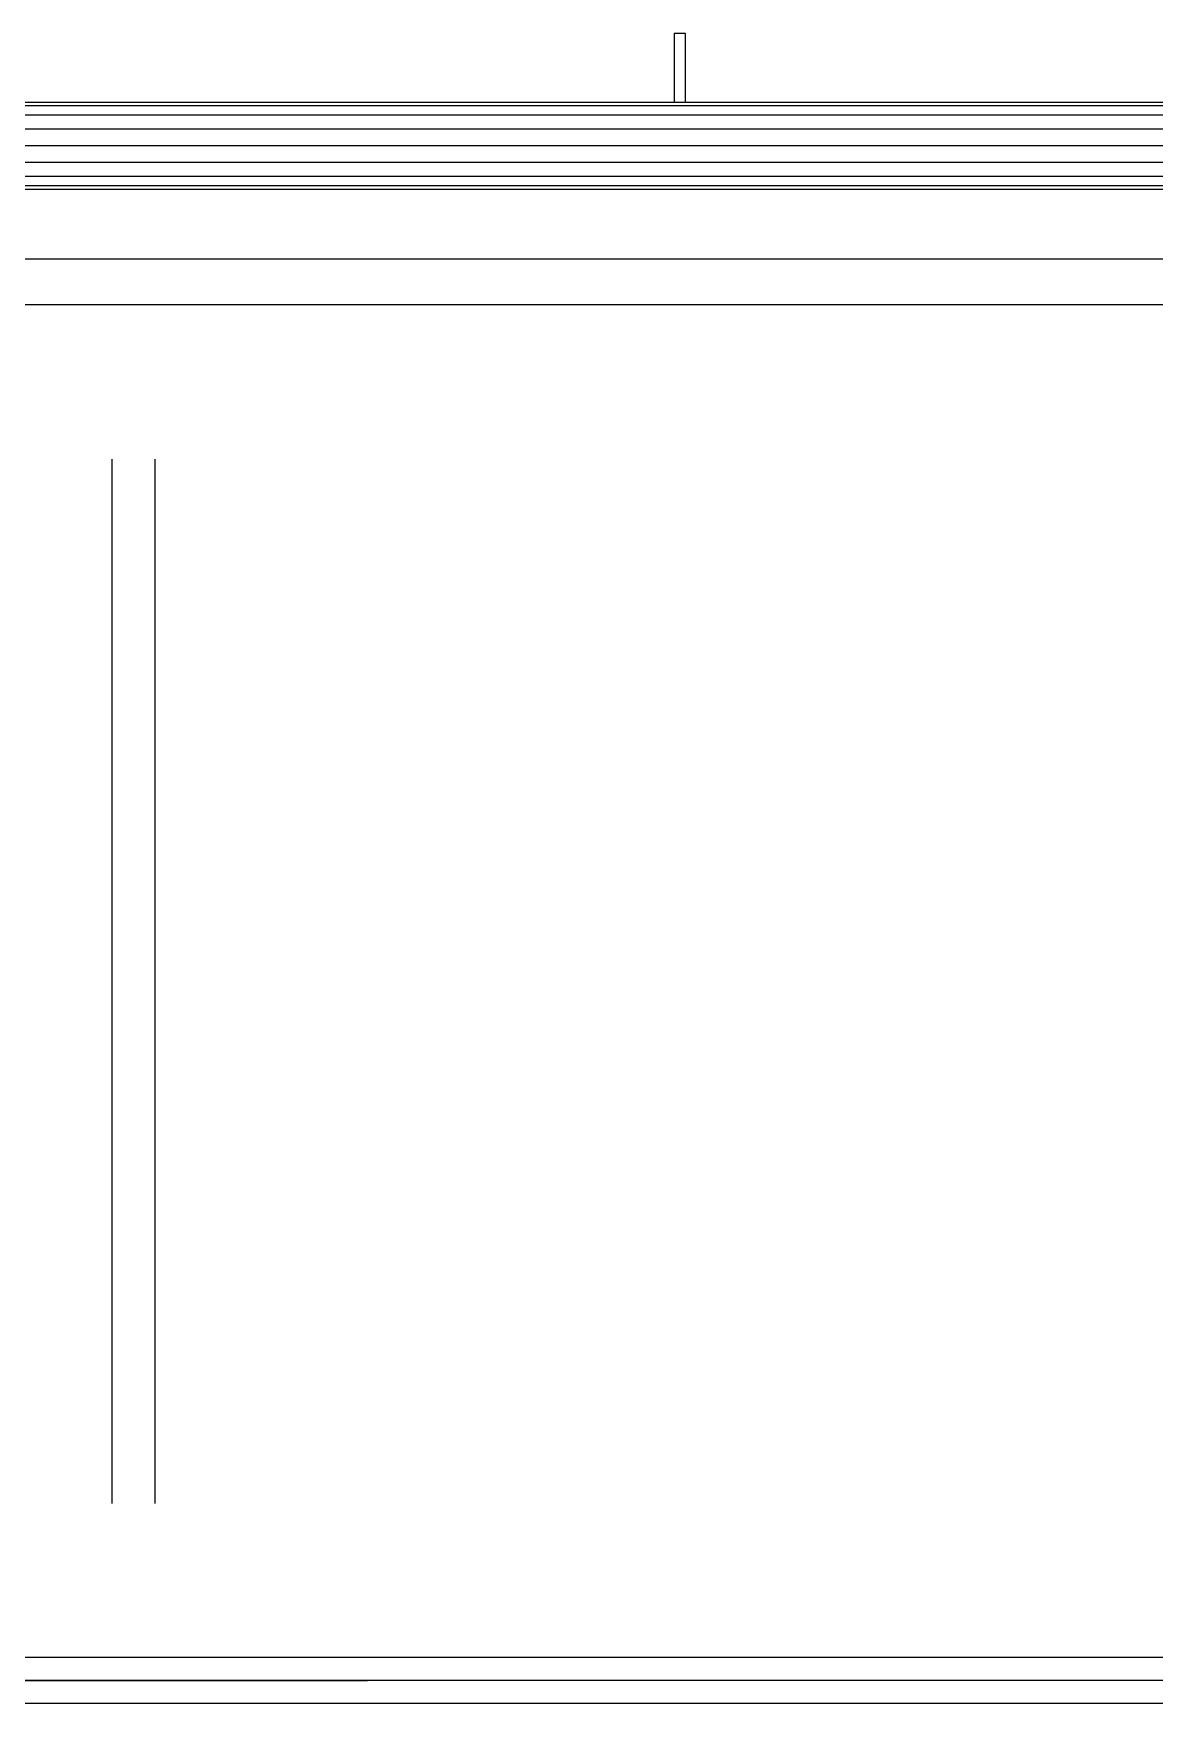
# Model space of a CAD drawing. Header units: metres. Extents: x 0 to 63075, y 0 to 44550.
# Drawn here: x 14335 to 14968, y 28140 to 29083 of the extents above; entities that cross this region are included whole.
import ezdxf

# ---------------------------------------------------------------- set-up
doc = ezdxf.new("R2010")
doc.units = ezdxf.units.M
doc.header["$LTSCALE"] = 75
doc.linetypes.add('CENTER2', pattern=[28.575, 19.05, -3.175, 3.175, -3.175])
doc.linetypes.add('CENTERX2', pattern=[101.6, 63.5, -12.7, 12.7, -12.7])
for name, color, linetype in [('SC1', 7, 'CENTER2'), ('SDM', 7, 'Continuous'), ('SL1', 8, 'Continuous')]:
    doc.layers.add(name, color=color, linetype=linetype)

# ---------------------------------------------------------------- blocks, each defined once
blk = doc.blocks.new('A$C1d93b9d1')
at = {"layer": 'SL1'}
for p, q in [((6437.15, 4780.5), (6437.15, 4741.39)), ((6443.5, 4780.5), (6437.15, 4780.5)), ((6443.5, 4741.39), (6443.5, 4780.5)), ((11308.22, 4741.4), (3949.23, 4741.39)), ((11308.22, 4739.54), (3949.23, 4739.53)), ((11308.22, 4734.25), (3949.23, 4734.25)), ((11308.22, 4726.34), (3949.23, 4726.33)), ((11308.22, 4717), (3949.23, 4716.99)), ((11308.22, 4707.66), (3949.23, 4707.65)), ((11308.22, 4699.75), (3949.23, 4699.74)), ((11308.22, 4694.46), (3949.23, 4694.45)), ((3949.23, 4692.59), (11308.22, 4692.6)), ((11331.73, 4652.9), (3871.73, 4652.9)), ((11331.73, 4652.9), (3871.73, 4652.9)), ((11331.73, 4627.1), (3871.73, 4627.1)), ((11331.73, 4627.1), (3871.73, 4627.1)), ((6119.58, 4540), (6119.58, 3950)), ((6119.58, 4540), (6119.58, 3950)), ((6143.88, 4540), (6143.88, 3950)), ((6143.88, 4540), (6143.88, 3950)), ((11181.73, 3863.05), (4981.73, 3863.05)), ((11181.73, 3863.05), (4981.73, 3863.05)), ((11183.73, 3850), (3804.23, 3850)), ((11181.73, 3836.95), (4981.73, 3836.95)), ((11181.73, 3836.95), (4981.73, 3836.95))]:
    blk.add_line(p, q, dxfattribs=at)

msp = doc.modelspace()

# ---------------------------------------------------------------- linework, layer by layer
at = {"layer": 'SC1', "color": 7, "linetype": 'CENTERX2', "lineweight": 9}
msp.add_line((22143.58, 28152.59), (6381.38, 28152.59), dxfattribs=at)

# ---------------------------------------------------------------- block references
at = {"layer": 'SDM'}
msp.add_blockref('A$C1d93b9d1', (8259.51, 24302.83), dxfattribs=at)

doc.saveas('drawing.dxf')
